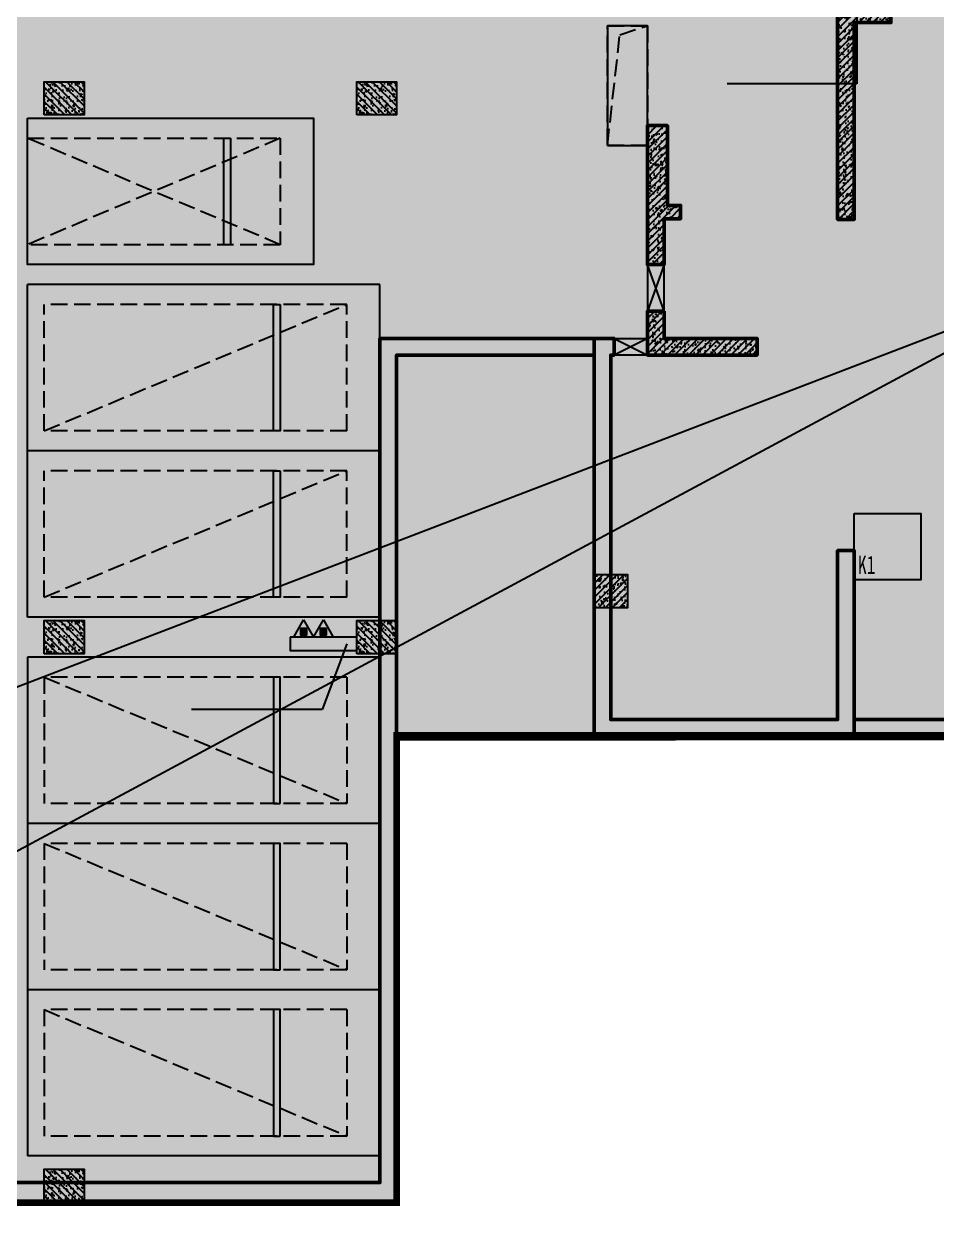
# Model space of a CAD drawing. Extents: x -1338203 to 1886333, y -530034 to 1031844.
# Drawn here: x 738606 to 752328, y 172998 to 191154 of the extents above; entities that cross this region are included whole.
import ezdxf

# ---------------------------------------------------------------- set-up
doc = ezdxf.new("R2010")
doc.units = 0
doc.header["$LTSCALE"] = 1000
doc.header["$MEASUREMENT"] = 0
doc.linetypes.add('A-001-平面B2$0$__DASH', pattern=[0.35, 0.25, -0.1])
doc.linetypes.add('DASH', pattern=[0.35, 0.25, -0.1])
for name, color, linetype in [('$0$0A-O-HOLE', 52, 'Continuous'), ('0A-P-PKNG-LINE', 9, 'Continuous'), ('A-001-人防参照B1$0$0A-P-PKNG-LINE', 9, 'Continuous'), ('A-001-车位参照B1$0$A-001-车位参照B1$0$0A-P-PKNG-CAR(B)', 21, 'Continuous'), ('p-a-regular', 5, 'Continuous'), ('S-06-墙柱B1_1$0$0S-CC-LINE', 52, 'Continuous'), ('S-06-墙柱B1_1$0$0S-CW-HATCH', 251, 'Continuous'), ('S-06-墙柱B1_1$0$0S-CW-HATCH-UP', 251, 'Continuous'), ('S-06-墙柱B1_1$0$0S-S-HOLE', 55, 'Continuous'), ('S001地下一墙柱$0$0S-CW-HATCH', 251, 'Continuous'), ('S001地下一墙柱$0$0S-CW-HATCH-UP', 251, 'Continuous'), ('S001地下一墙柱$0$S001地下一墙柱$0$0S-CC-LINE', 52, 'Continuous'), ('S001地下一墙柱$0$S001地下一墙柱$0$0S-CW-HATCH', 251, 'Continuous'), ('S001地下一墙柱$0$S001地下一墙柱$0$0S-CW-HATCH-UP', 251, 'Continuous'), ('可见线', 7, 'Continuous'), ('负一层消火栓$0$0P-ACC-FH', 7, 'Continuous'), ('负一层消火栓$0$0P-DIM-FH', 3, 'Continuous'), ('负一层消火栓$0$0P-EQUIP-FH', 7, 'Continuous')]:
    doc.layers.add(name, color=color, linetype=linetype)
doc.layers.add('AAD-A-PROOF', color=30, linetype='Continuous', plot=False)
doc.layers.add('负一层消火栓$0$AAD-A-MODIFY_20230609', color=201, linetype='Continuous', plot=False)
doc.layers.add('p-a-mini', color=7, linetype='Continuous', true_color=0x0050ff)
doc.layers.add('p-a-regular-narrow', color=7, linetype='Continuous', true_color=0x9600ff)
doc.layers.add('p-a-wall', color=7, linetype='Continuous', lineweight=50)
doc.layers.add('p-h-walkable', color=7, linetype='Continuous', lineweight=70, true_color=0xf0f0f0)
doc.styles.add('仿宋_GB2312', font='simfang.ttf', dxfattribs={"width": 0.7, "height": 4})
pattern_1 = [(45, (779626.5989360712, 182739.0744382141), (-53.03300858899106, 53.03300858899107), []), (49.99999999999999, (779626.5989360712, 182739.0744382141), (215.178054780226, -18.82564049477853), [22.5, -247.5]), (355, (779626.5989360712, 182739.0744382141), (-41.6254000839, 225.6576401100035), [18, -198]), (100.4514, (779644.5304400711, 182737.5056362141), (173.5528145142065, 206.8318626182861), [19.122057, -210.3426336]), (46.18420000000002, (779626.5989360712, 182799.0744382141), (320.1723145876933, -49.65570429870542), [33.74999999999979, -371.2499999999983]), (96.6356, (779653.2799595711, 182794.9364461142), (280.398811664611, 292.2353612701325), [28.6830864, -315.5139]), (351.1842, (779626.5989360712, 182799.0744382141), (280.3985835400882, 292.2355802775974), [27, -297]), (21, (779656.5989360712, 182784.0744382141), (179.0721156355385, -120.7856671996016), [22.5, -247.5]), (326.0000000000001, (779656.5989360712, 182784.0744382141), (72.99459957647451, 217.5450135140559), [18, -198]), (71.4514, (779671.5216059708, 182774.0089564141), (252.066788574447, 96.75914901298572), [19.122057, -210.3426336]), (37.50000000000001, (779626.5989360712, 182739.0744382141), (3.647956595187201, 99.86815614939344), [0, -195.6, 0, -201, 0, -198.75]), (7.499999999999999, (779626.5989360712, 182739.0744382141), (78.92086123264458, 118.3235135647081), [0, -114.6, 0, -191.1, 0, -75.75]), (327.5, (779559.6989360708, 182739.0744382141), (160.1467308517227, -6.766461520313927), [0, -75, 0, -234, 0, -310.5]), (317.5, (779529.6989360708, 182739.0744382141), (174.9558508027159, 30.03149469969532), [0, -97.5, 0, -155.4, 0, -220.5])]

# ---------------------------------------------------------------- blocks, each defined once
blk = doc.blocks.new('A$C2C814229')
at = {"layer": '$0$0A-O-HOLE', "linetype": 'DASH'}
blk.add_lwpolyline([(-18988.88334104174, -115759.4075769096), (-18388.7947728507, -115759.4075769096), (-18388.79477285955, -117559.4075778142), (-18988.88334105059, -117559.4075778142)], close=True, dxfattribs=at)
blk.add_lwpolyline([(-18988.88334105071, -117559.4075778142), (-18804.3956975406, -115895.0678188077), (-18388.7947728507, -115759.4075769096)], dxfattribs=at)
blk = doc.blocks.new('A-001-人防参照B1')
at = {"layer": 'A-001-人防参照B1$0$0A-P-PKNG-LINE', "ltscale": 0.002}
blk.add_lwpolyline([(-18988.88334152475, -117559.9992261822), (-18388.79477333464, -117559.9992261822), (-18388.79477333464, -115760.2475024969), (-18988.88334152475, -115760.2475024969)], close=True, dxfattribs=at)
blk = doc.blocks.new('负一层消火栓$0$$TwtSys$00000546')
h = blk.add_hatch()
h.set_pattern_fill('ANSI31', color=256, scale=200, style=0)
h.set_pattern_definition([(45, (-38543.80223862439, -6670.830405693208), (-17.67766952966369, 17.67766952966369), [])])
h.paths.add_polyline_path([(-64.92232553117356, 173.7449990885525), (64.922325531159, 173.7449990885525), (64.922325531159, 43.90034802621994), (-64.92232553117356, 43.90034802621994)])
for points in [[(0, 343.6163707387423), (-198.3870041439732, 0), (198.3870041439732, 0)], [(-64.92232553117356, 173.7449990885525), (64.922325531159, 173.7449990885525), (64.922325531159, 43.90034802621994), (-64.92232553117356, 43.90034802621994)]]:
    blk.add_lwpolyline(points, close=True)
blk = doc.blocks.new('负一层消火栓')
at = {"layer": '负一层消火栓$0$0P-ACC-FH'}
blk.add_lwpolyline([(-23758.63648584753, -124949.6882537204), (-23758.63648584753, -125149.6882537204), (-22759.0679232633, -125149.6882537204), (-22759.0679232633, -124949.6882537204)], close=True, dxfattribs=at)
at = {"layer": '负一层消火栓$0$0P-DIM-FH'}
for p, q in [((-15238.75398744992, -115010.0567178203), (-15238.75398744992, -116631.0641100972)), ((-15238.75398744992, -116631.0641100972), (-17188.61139487866, -116631.0641100972)), ((-22908.63728578237, -125049.689297656), (-23280.5, -126040.5)), ((-23280.5, -126040.5), (-25244.89770722552, -126040.5))]:
    blk.add_line(p, q, dxfattribs=at)
at = {"layer": '负一层消火栓$0$AAD-A-MODIFY_20230609', "color": 4}
blk.add_line((-30596.56330314139, -129632.636384926), (108873.5, -54708.5), dxfattribs=at)
at = {"layer": '负一层消火栓$0$0P-EQUIP-FH', "xscale": -0.75, "yscale": 0.75, "zscale": 0.75}
for p in [(-23557.42666929273, -124949.6893324898, 799.9981982381096), (-23259.8461630767, -124949.6893324898, 799.9981982381096)]:
    blk.add_blockref('负一层消火栓$0$$TwtSys$00000546', p, dxfattribs=at)
blk = doc.blocks.new('JSK')
at = {"layer": '可见线', "color": 1, "elevation": -83149.99999999997}
blk.add_lwpolyline([(193755.9306231029, -110980.2616781131), (194755.9306231029, -110980.2616781131), (194755.9306231029, -111980.2616781133), (193755.9306231029, -111980.2616781133)], close=True, dxfattribs=at)
at = {"layer": '可见线', "color": 1, "style": '仿宋_GB2312', "width": 0.7}
blk.add_text('K1', height=275.7352941176471, dxfattribs=at).set_placement((193811.8304819558, -111892.1574815136, -83149.99999999997))
blk = doc.blocks.new('A-001-车位参照B1$0$A-001-车位参照B1$0$A-001-车位参照B1$0$A$C43AE5A3B')
at = {"color": 241}
blk.add_lwpolyline([(2500.261740915012, 0.0005240378086455166), (2500.261740915244, 4300.000524037809), (300.2617409152444, 4300.000524037809), (300.2617409152444, 0.0005240378086455166)], close=True, dxfattribs=at)
at = {"color": 241, "linetype": 'DASH'}
for points in [[(2200.261740915012, 0.0005240378086455166), (2200.261741082417, 3800.000524037809), (600.2617410824168, 3800.00052410824), (600.2617409152444, 0.0005241082981228828), (2200.261740915012, 0.0005240378086455166)], [(600.2617410824168, 3800.00052410824), (2200.261740915012, 0.0005240378086455166)], [(2200.261740747606, 3800.00052410824), (600.2617409150116, 0.0005240378086455166)]]:
    blk.add_lwpolyline(points, dxfattribs=at)
at = {"color": 241}
blk.add_lwpolyline([(2200.261740912916, 3050.000524037809), (600.2617409129161, 3050.000524037809), (600.2617409129161, 2950.000524037809), (2200.261741045164, 2950.000523967319), (2200.261740912916, 3050.000524037809)], dxfattribs=at)
at = {"layer": 'p-a-mini', "ltscale": 0.002, "const_width": 1000}
blk.add_lwpolyline([(1400.261740915128, 0.0005240730242803693), (1400.261740893126, 3800.000524073024)], dxfattribs=at)

msp = doc.modelspace()

# ---------------------------------------------------------------- hatches: boundary and pattern name
at = {"layer": 'p-h-walkable', "ltscale": 0.002}
h = msp.add_hatch(color=256, dxfattribs=at)
h.dxf.hatch_style = 1
h.paths.add_polyline_path([(633826.5908178225, 244460.7376543055), (640276.5932923718, 244575.5873401568), (640576.5540180295, 234544.80947416), (645576.7108126595, 234544.6493361492), (645576.7108126595, 209278.8966956565), (732355.9416751381, 209029.0258948295), (732355.1125633384, 235229.8687088498), (738506.6819223701, 235229.8652034033), (738506.5666062294, 268838.9411503013), (732734.3323062784, 268838.9413720936), (732734.3323062486, 272898.8706458697), (711963.1336645945, 272898.8706457168), (711963.1336645945, 278984.6753079492), (717256.6569795511, 278984.6753079492), (717256.6570522129, 284048.9624172969), (733571.6165347041, 284135.5849949857), (733996.5989285051, 290449.0738081157), (739216.5989285051, 290449.0738081157), (739766.5989285051, 284299.0738081157), (754626.5989285051, 284299.0738081157), (755296.5989285051, 290449.0738081157), (760516.5989285051, 290449.0738081157), (760816.5989285051, 283049.0738081157), (760816.2648906796, 275879.169359134), (775122.5892256289, 275879.1693431339), (776006.5989407334, 274138.9186745681), (776006.5989407337, 259429.0739213719), (778716.5989288683, 259429.063764971), (778716.5989288683, 238849.0738090695), (783416.5989288702, 238849.0738090695), (783416.5989288685, 237229.0738090695), (782066.5989288702, 237229.0738090695), (782066.5989288702, 234429.0738090695), (779546.5989288702, 234429.0738090695), (779546.5989288702, 237129.0738090695), (773916.5989288702, 237129.0738090696), (773916.5989288702, 243229.0738090695), (764306.5990073751, 243225.5731579075), (764306.5990073751, 236639.0738090695), (760766.5989288702, 236639.0738090695), (760766.5989288702, 234429.0738090695), (758246.5989288702, 234429.0738090695), (758246.5989288702, 238649.0738090695), (762116.5989288702, 238649.0738090695), (762116.5989288702, 243225.5731579075), (748656.5990085038, 243225.5731579075), (748756.252588186, 207529.0744366532), (800106.600789729, 207528.9123510796), (800206.657022716, 201639.6838726582), (812908.2102705739, 202239.1146709666), (812576.5990139388, 180449.2745048305), (744205.9643943727, 180449.2745045281), (744205.9643944036, 173439.0125420691), (728556.707058662, 173439.0125420691), (728556.6052254769, 122289.0592672213), (746356.598910977, 122289.0592672508), (750916.598910972, 132325.5512731188), (842896.5996536515, 132325.5512731188), (843211.5996791564, 121345.5514220234), (839116.5997276991, 121345.5514219519), (839116.5997276991, 93449.07398564863), (864906.6052250131, 93449.07398564863), (864906.6052250131, 79693.9898205523), (875856.5989279593, 74929.07380731229), (875856.5989279452, 65749.07351111642), (834560.5608471896, 65749.07351112686), (839142.9262534721, 28436.27334799469), (869465.463924221, 32160.16828607622), (871163.4432802307, 18334.04165173351), (873704.3016265054, 18646.08313179656), (877328.858273854, 5540.165036899096), (761876.2378861913, -8638.510685495741), (761133.1992576577, 2082.295928631405), (764950.8888746436, 5291.511521571066), (763253.0762278957, 19116.28069333517), (799242.6912151261, 23536.14642257866), (793807.5716708864, 65749.0739199153), (750756.5996329631, 65749.07370531552), (751556.5996327433, 81645.58660624229), (636016.5959492928, 81645.58647086663), (636016.5959493337, 96345.59377776302), (629416.6022098563, 96345.59377778141), (629416.6021878656, 118203.1881933381), (622306.6052250131, 118203.1881933381), (622286.6021483443, 139083.1832152603), (644406.6021485114, 137003.1784262935), (644406.6021485114, 129968.1953596361), (656656.6052108863, 129968.1953596361), (656406.6052108444, 138083.1832197783), (712156.6062413811, 138083.1832197783), (711856.6052247859, 184449.0543066736), (581811.5967985517, 184349.0590953057), (581826.6080487785, 197199.0590953059), (585876.5967985517, 197449.0590953057), (585976.596798779, 209279.0492303696), (629226.5879949646, 209578.8807504751), (628926.7679812531, 236145.4266035641), (633826.5908178225, 236145.5890053951)])
at = {"layer": 'S-06-墙柱B1_1$0$0S-CW-HATCH'}
h = msp.add_hatch(color=256, dxfattribs=at)
h.dxf.hatch_style = 1
h.paths.add_polyline_path([(750836.5989360712, 191429.0744382141), (751636.5989360712, 191429.0744382141), (751636.5989360712, 191179.0744382141), (751086.5989360712, 191179.0744382141), (751086.5989360712, 188219.0744382141), (750836.5989360712, 188219.0744382141)])
h = msp.add_hatch(color=256, dxfattribs=at)
h.dxf.hatch_style = 1
h.paths.add_polyline_path([(748276.5966346255, 189379.0750700809), (748276.5920675532, 189629.0730977137), (747976.5989360712, 189629.0744382141), (747976.5989360712, 187539.0744381354), (748226.5989360712, 187539.0744381354), (748226.5989360712, 188229.0744382141), (748476.5989360712, 188229.0744382141), (748476.5989360712, 188429.0744382141), (748276.5966346255, 188429.0744382141)])
h = msp.add_hatch(color=256, dxfattribs=at)
h.dxf.hatch_style = 1
h.paths.add_polyline_path([(748226.5993921994, 186839.0744381394), (747976.5989360693, 186839.0744381446), (747976.5989360712, 186179.074438214), (749626.5989360712, 186179.074438214), (749626.5989360712, 186429.074438214), (748226.5989360712, 186429.074438214)])
h = msp.add_hatch(color=256, dxfattribs=at)
h.dxf.hatch_style = 1
h.paths.add_polyline_path([(751086.5989360712, 180449.0744382141), (751086.5989360712, 183239.0744382141), (750836.5989360712, 183239.0744382141), (750836.5989360712, 180699.0744382141), (747426.5989360712, 180699.0744382141), (747426.5989360712, 186179.074438214), (747476.5989360712, 186179.074438214), (747476.5989360712, 186429.074438214), (747176.5989360712, 186429.0744382141), (747176.5989360712, 180449.0744382141), (747426.5989360712, 180449.0744382141)])
h = msp.add_hatch(color=256, dxfattribs=at)
h.dxf.hatch_style = 1
h.paths.add_polyline_path([(755066.5989360712, 180449.0744382141), (751086.5989360712, 180449.0744382141), (751086.5989360712, 180699.0744382141), (754766.5989360712, 180699.0744382141), (754766.5989360712, 184839.0744382141), (755066.5989360712, 184839.0744382141)])
h = msp.add_hatch(color=256, dxfattribs=at)
h.dxf.hatch_style = 1
h.paths.add_polyline_path([(747176.5989360712, 182879.18385781), (747676.5989360712, 182879.18385781), (747676.5989360712, 182379.18385781), (747176.5989360712, 182379.18385781)])
at = {"layer": 'S-06-墙柱B1_1$0$0S-CW-HATCH-UP'}
h = msp.add_hatch(dxfattribs=at)
h.set_pattern_fill('钢筋混凝土', color=256, scale=30)
h.set_pattern_definition(pattern_1)
h.paths.add_polyline_path([(750836.5989360712, 191429.0744382141), (751636.5989360712, 191429.0744382141), (751636.5989360712, 191179.0744382141), (751086.5989360712, 191179.0744382141), (751086.5989360712, 188219.0744382141), (750836.5989360712, 188219.0744382141)])
h = msp.add_hatch(dxfattribs=at)
h.set_pattern_fill('钢筋混凝土', color=256, scale=30)
h.set_pattern_definition([(45, (779626.5989360712, 182739.0744382141), (-53.03300858899106, 53.03300858899107), []), (49.99999999999999, (779626.5989360712, 182739.0744382141), (215.178054780226, -18.82564049477853), [22.5, -247.5]), (355, (779626.5989360712, 182739.0744382141), (-41.6254000839, 225.6576401100035), [18, -198]), (100.4514, (779644.5304400711, 182737.5056362141), (173.5528145142065, 206.8318626182861), [19.122057, -210.3426336]), (46.18420000000002, (779626.5989360712, 182799.0744382141), (320.1723145876933, -49.65570429870542), [33.74999999999997, -371.2499999999998]), (96.6356, (779653.2799595711, 182794.9364461141), (280.398811664611, 292.2353612701325), [28.6830864, -315.5139]), (351.1842, (779626.5989360712, 182799.0744382141), (280.3985835400882, 292.2355802775974), [27, -297]), (21, (779656.5989360712, 182784.0744382141), (179.0721156355385, -120.7856671996016), [22.5, -247.5]), (326.0000000000001, (779656.5989360712, 182784.0744382141), (72.99459957647451, 217.5450135140559), [18, -198]), (71.4514, (779671.5216059713, 182774.0089564141), (252.066788574447, 96.75914901298572), [19.122057, -210.3426336]), (37.50000000000001, (779626.5989360712, 182739.0744382141), (3.647956595187201, 99.86815614939344), [0, -195.6, 0, -201, 0, -198.75]), (7.499999999999999, (779626.5989360712, 182739.0744382141), (78.92086123264458, 118.3235135647081), [0, -114.6, 0, -191.1, 0, -75.75]), (327.5, (779559.6989360712, 182739.0744382141), (160.1467308517227, -6.766461520313927), [0, -75, 0, -234, 0, -310.5]), (317.5, (779529.6989360712, 182739.0744382141), (174.9558508027159, 30.03149469969532), [0, -97.5, 0, -155.4, 0, -220.5])])
h.paths.add_polyline_path([(748276.5966346255, 189379.0750700809), (748276.5920675532, 189629.0730977137), (747976.5989360712, 189629.0744382141), (747976.5989360712, 187539.0744381354), (748226.5989360712, 187539.0744381354), (748226.5989360712, 188229.0744382141), (748476.5989360712, 188229.0744382141), (748476.5989360712, 188429.0744382141), (748276.5966346255, 188429.0744382141)])
h = msp.add_hatch(dxfattribs=at)
h.set_pattern_fill('钢筋混凝土', color=256, scale=30)
h.set_pattern_definition([(45, (779626.5989360712, 182739.0744382141), (-53.03300858899106, 53.03300858899107), []), (49.99999999999999, (779626.5989360712, 182739.0744382141), (215.178054780226, -18.82564049477853), [22.5, -247.5]), (355, (779626.5989360712, 182739.0744382141), (-41.6254000839, 225.6576401100035), [18, -198]), (100.4514, (779644.5304400711, 182737.5056362141), (173.5528145142065, 206.8318626182861), [19.122057, -210.3426336]), (46.18420000000002, (779626.5989360712, 182799.0744382141), (320.1723145876933, -49.65570429870542), [33.74999999999991, -371.2499999999993]), (96.6356, (779653.2799595711, 182794.9364461142), (280.398811664611, 292.2353612701325), [28.6830864, -315.5139]), (351.1842, (779626.5989360712, 182799.0744382141), (280.3985835400882, 292.2355802775974), [27, -297]), (21, (779656.5989360712, 182784.0744382141), (179.0721156355385, -120.7856671996016), [22.5, -247.5]), (326.0000000000001, (779656.5989360712, 182784.0744382141), (72.99459957647451, 217.5450135140559), [18, -198]), (71.4514, (779671.5216059708, 182774.0089564141), (252.066788574447, 96.75914901298572), [19.122057, -210.3426336]), (37.50000000000001, (779626.5989360712, 182739.0744382141), (3.647956595187201, 99.86815614939344), [0, -195.6, 0, -201, 0, -198.75]), (7.499999999999999, (779626.5989360712, 182739.0744382141), (78.92086123264458, 118.3235135647081), [0, -114.6, 0, -191.1, 0, -75.75]), (327.5, (779559.6989360708, 182739.0744382141), (160.1467308517227, -6.766461520313927), [0, -75, 0, -234, 0, -310.5]), (317.5, (779529.6989360708, 182739.0744382141), (174.9558508027159, 30.03149469969532), [0, -97.5, 0, -155.4, 0, -220.5])])
h.paths.add_polyline_path([(748226.5993921994, 186839.0744381394), (747976.5989360693, 186839.0744381446), (747976.5989360712, 186179.074438214), (749626.5989360712, 186179.074438214), (749626.5989360712, 186429.074438214), (748226.5989360712, 186429.074438214)])
h = msp.add_hatch(dxfattribs=at)
h.set_pattern_fill('钢筋混凝土', color=256, scale=30)
h.set_pattern_definition(pattern_1)
h.paths.add_polyline_path([(751086.5989360712, 180449.0744382141), (751086.5989360712, 183239.0744382141), (750836.5989360712, 183239.0744382141), (750836.5989360712, 180699.0744382141), (747426.5989360712, 180699.0744382141), (747426.5989360712, 186179.074438214), (747476.5989360712, 186179.074438214), (747476.5989360712, 186429.074438214), (747176.5989360712, 186429.0744382141), (747176.5989360712, 180449.0744382141), (747426.5989360712, 180449.0744382141)])
h = msp.add_hatch(dxfattribs=at)
h.set_pattern_fill('钢筋混凝土', color=256, scale=30)
h.set_pattern_definition([(45, (-164697.5623321705, 574717.217626176), (-53.03300858899106, 53.03300858899107), []), (49.99999999999999, (-164697.5623321705, 574717.217626176), (215.178054780226, -18.82564049477853), [22.5, -247.5]), (355, (-164697.5623321705, 574717.217626176), (-41.6254000839, 225.6576401100035), [18, -198]), (100.4514, (-164679.6308281706, 574715.6488241759), (173.5528145142065, 206.8318626182861), [19.122057, -210.3426336]), (46.18420000000002, (-164697.5623321705, 574777.217626176), (320.1723145876933, -49.65570429870542), [33.74999999999947, -371.2499999999957]), (96.6356, (-164670.8813086706, 574773.0796340759), (280.398811664611, 292.2353612701325), [28.6830864, -315.5139]), (351.1842, (-164697.5623321705, 574777.217626176), (280.3985835400882, 292.2355802775974), [27, -297]), (21, (-164667.5623321705, 574762.217626176), (179.0721156355385, -120.7856671996016), [22.5, -247.5]), (326.0000000000001, (-164667.5623321705, 574762.217626176), (72.99459957647451, 217.5450135140559), [18, -198]), (71.4514, (-164652.6396622704, 574752.1521443758), (252.066788574447, 96.75914901298572), [19.122057, -210.3426336]), (37.50000000000001, (-164697.5623321705, 574717.217626176), (3.647956595187201, 99.86815614939344), [0, -195.6, 0, -201, 0, -198.75]), (7.499999999999999, (-164697.5623321705, 574717.217626176), (78.92086123264458, 118.3235135647081), [0, -114.6, 0, -191.1, 0, -75.75]), (327.5, (-164764.4623321705, 574717.217626176), (160.1467308517227, -6.766461520313927), [0, -75, 0, -234, 0, -310.5]), (317.5, (-164794.4623321705, 574717.217626176), (174.9558508027159, 30.03149469969532), [0, -97.5, 0, -155.4, 0, -220.5])])
h.paths.add_polyline_path([(755066.5989360712, 180449.0744382141), (751086.5989360712, 180449.0744382141), (751086.5989360712, 180699.0744382141), (754766.5989360712, 180699.0744382141), (754766.5989360712, 184839.0744382141), (755066.5989360712, 184839.0744382141)])
h = msp.add_hatch(dxfattribs=at)
h.set_pattern_fill('钢筋混凝土', color=256, scale=30)
h.set_pattern_definition([(45, (779626.5989360712, 182739.0744382141), (-53.03300858899106, 53.03300858899107), []), (49.99999999999999, (779626.5989360712, 182739.0744382141), (215.178054780226, -18.82564049477853), [22.5, -247.5]), (355, (779626.5989360712, 182739.0744382141), (-41.6254000839, 225.6576401100035), [18, -198]), (100.4514, (779644.5304400711, 182737.5056362141), (173.5528145142065, 206.8318626182861), [19.122057, -210.3426336]), (46.18420000000002, (779626.5989360712, 182799.0744382141), (320.1723145876933, -49.65570429870542), [33.74999999999999, -371.2499999999999]), (96.6356, (779653.2799595712, 182794.9364461141), (280.398811664611, 292.2353612701325), [28.6830864, -315.5139]), (351.1842, (779626.5989360712, 182799.0744382141), (280.3985835400882, 292.2355802775974), [27, -297]), (21, (779656.5989360712, 182784.0744382141), (179.0721156355385, -120.7856671996016), [22.5, -247.5]), (326.0000000000001, (779656.5989360712, 182784.0744382141), (72.99459957647451, 217.5450135140559), [18, -198]), (71.4514, (779671.5216059712, 182774.0089564141), (252.066788574447, 96.75914901298572), [19.122057, -210.3426336]), (37.50000000000001, (779626.5989360712, 182739.0744382141), (3.647956595187201, 99.86815614939344), [0, -195.6, 0, -201, 0, -198.75]), (7.499999999999999, (779626.5989360712, 182739.0744382141), (78.92086123264458, 118.3235135647081), [0, -114.6, 0, -191.1, 0, -75.75]), (327.5, (779559.6989360711, 182739.0744382141), (160.1467308517227, -6.766461520313927), [0, -75, 0, -234, 0, -310.5]), (317.5, (779529.6989360711, 182739.0744382141), (174.9558508027159, 30.03149469969532), [0, -97.5, 0, -155.4, 0, -220.5])])
h.paths.add_polyline_path([(747176.5989360712, 182879.18385781), (747676.5989360712, 182879.18385781), (747676.5989360712, 182379.18385781), (747176.5989360712, 182379.18385781)])
at = {"layer": 'S001地下一墙柱$0$0S-CW-HATCH'}
h = msp.add_hatch(color=256, dxfattribs=at)
h.dxf.hatch_style = 1
h.paths.add_polyline_path([(744205.9643944036, 173439.0125420691), (728556.707058662, 173439.0125420691), (728556.7070586619, 173739.012542066), (743956.2202219702, 173739.0125420691), (743956.220221804, 186429.0745479495), (747176.5989360712, 186429.0745479495), (747176.6569804787, 186178.9118673412), (744205.9643943473, 186178.8605302101)])
at = {"layer": 'S001地下一墙柱$0$0S-CW-HATCH-UP'}
h = msp.add_hatch(dxfattribs=at)
h.set_pattern_fill('钢筋混凝土', color=256, scale=30, pattern_type=2)
h.set_pattern_definition([(45, (766365.3666062295, 306889.0737770413), (-106.0660171779821, 106.0660171779821), []), (49.99999999999999, (766365.3666062295, 306889.0737770413), (215.178054780226, -18.82564049477853), [22.5, -247.5]), (355, (766365.3666062295, 306889.0737770413), (-41.6254000839, 225.6576401100035), [18, -198]), (100.4514, (766383.2981102294, 306887.5049750413), (173.5528145142065, 206.8318626182861), [19.122057, -210.3426336]), (46.18420000000002, (766365.3666062295, 306949.0737770413), (320.1723145876933, -49.65570429870542), [33.74999999999999, -371.2499999999999]), (96.6356, (766392.0476297295, 306944.9357849414), (280.398811664611, 292.2353612701325), [28.6830864, -315.5139]), (351.1842, (766365.3666062295, 306949.0737770413), (280.3985835400882, 292.2355802775974), [27, -297]), (21, (766395.3666062295, 306934.0737770413), (179.0721156355385, -120.7856671996016), [22.5, -247.5]), (326.0000000000001, (766395.3666062295, 306934.0737770413), (72.99459957647451, 217.5450135140559), [18, -198]), (71.4514, (766410.2892761294, 306924.0082952413), (252.066788574447, 96.75914901298572), [19.122057, -210.3426336]), (37.50000000000001, (766365.3666062295, 306889.0737770413), (3.647956595187201, 99.86815614939344), [1.5, -195.6, 1.5, -201, 1.5, -198.75]), (7.499999999999999, (766365.3666062295, 306889.0737770413), (78.92086123264458, 118.3235135647081), [1.5, -114.6, 1.5, -191.1, 1.5, -75.75]), (327.5, (766298.4666062294, 306889.0737770413), (160.1467308517227, -6.766461520313927), [1.5, -75, 1.5, -234, 1.5, -310.5]), (317.5, (766268.4666062294, 306889.0737770413), (174.9558508027159, 30.03149469969532), [1.5, -97.5, 1.5, -155.4, 1.5, -220.5])])
h.paths.add_polyline_path([(744205.9643944036, 173439.0125420691), (728556.707058662, 173439.0125420691), (728556.7070586619, 173739.012542066), (743956.2202219702, 173739.0125420691), (743956.220221804, 186429.0745479495), (747176.5989360712, 186429.0745479495), (747176.6569804787, 186178.9118673412), (744205.9643943473, 186178.8605302101)])
at = {"layer": 'S001地下一墙柱$0$S001地下一墙柱$0$0S-CW-HATCH'}
h = msp.add_hatch(color=256, dxfattribs=at)
h.dxf.hatch_style = 1
h.paths.add_polyline_path([(738906.6301051392, 189789.2359442198), (738906.6301051392, 190289.2359442198), (739506.6301051392, 190289.2359442198), (739506.6301051392, 189789.2359442198)])
h = msp.add_hatch(color=256, dxfattribs=at)
h.dxf.hatch_style = 1
h.paths.add_polyline_path([(743606.162178868, 189789.2359442305), (743606.162178868, 190289.2359442305), (744206.162178868, 190289.2359442305), (744206.162178868, 189789.2359442305)])
h = msp.add_hatch(color=256, dxfattribs=at)
h.dxf.hatch_style = 1
h.paths.add_polyline_path([(738906.6301051392, 181689.2359442198), (738906.6301051392, 182189.2359442198), (739506.6301051392, 182189.2359442198), (739506.6301051392, 181689.2359442198)])
h = msp.add_hatch(color=256, dxfattribs=at)
h.dxf.hatch_style = 1
h.paths.add_polyline_path([(743606.162178868, 181689.2359442305), (743606.162178868, 182189.2359442305), (744206.162178868, 182189.2359442305), (744206.162178868, 181689.2359442305)])
h = msp.add_hatch(color=256, dxfattribs=at)
h.dxf.hatch_style = 1
h.paths.add_polyline_path([(738906.6238859328, 173439.012542066), (738906.6238859328, 173939.012542066), (739506.6238859328, 173939.012542066), (739506.6238859328, 173439.012542066)])
at = {"layer": 'S001地下一墙柱$0$S001地下一墙柱$0$0S-CW-HATCH-UP'}
h = msp.add_hatch(dxfattribs=at)
h.set_pattern_fill('钢筋混凝土', color=256, scale=30, angle=-90.00000000000001)
h.set_pattern_definition([(315, (724858.3446230362, 157478.5033417074), (53.03300858899107, 53.03300858899105), []), (320, (724858.3446230362, 157478.5033417074), (-18.82564049477857, -215.178054780226), [22.5, -247.5]), (265, (724858.3446230362, 157478.5033417074), (225.6576401100035, 41.62540008389996), [18, -198]), (10.45139999999999, (724856.7758210371, 157460.5718377074), (206.831862618286, -173.5528145142065), [19.122057, -210.3426336]), (316.1842, (724918.3446230362, 157478.5033417074), (-49.65570429870548, -320.1723145876933), [33.74999999999982, -371.2499999999986]), (6.635599999999986, (724914.2066309373, 157451.8223182074), (292.2353612701324, -280.3988116646111), [28.68308639999814, -315.5138999999702]), (261.1841999999999, (724918.3446230362, 157478.5033417074), (292.2355802775973, -280.3985835400882), [26.99999999999814, -296.9999999999703]), (291, (724903.3446230362, 157448.5033417074), (-120.7856671996017, -179.0721156355385), [22.5, -247.5]), (236, (724903.3446230362, 157448.5033417074), (217.5450135140559, -72.99459957647456), [18, -198]), (341.4514, (724893.2791412375, 157433.5806718077), (96.75914901298567, -252.066788574447), [19.122057, -210.3426336]), (307.5, (724858.3446230362, 157478.5033417074), (99.86815614939344, -3.647956595187219), [0, -195.5999999999951, 0, -200.9999999999951, 0, -198.7499999999951]), (277.5, (724858.3446230362, 157478.5033417074), (118.3235135647081, -78.92086123264461), [0, -114.6, 0, -191.1, 0, -75.74999999999999]), (237.5, (724858.3446230362, 157545.4033417077), (-6.766461520313956, -160.1467308517227), [0, -75, 0, -234, 0, -310.5]), (227.5, (724858.3446230362, 157575.4033417077), (30.03149469969529, -174.9558508027159), [0, -97.5, 0, -155.4, 0, -220.5])])
h.paths.add_polyline_path([(738906.6301051392, 189789.2359442198), (738906.6301051392, 190289.2359442198), (739506.6301051392, 190289.2359442198), (739506.6301051392, 189789.2359442198)])
h = msp.add_hatch(dxfattribs=at)
h.set_pattern_fill('钢筋混凝土', color=256, scale=30, angle=-90.00000000000001)
h.set_pattern_definition([(315, (729557.8766967631, 157478.5033417181), (53.03300858899107, 53.03300858899105), []), (320, (729557.8766967631, 157478.5033417181), (-18.82564049477857, -215.178054780226), [22.5, -247.5]), (265, (729557.8766967631, 157478.5033417181), (225.6576401100035, 41.62540008389996), [18, -198]), (10.45139999999999, (729556.307894764, 157460.5718377181), (206.831862618286, -173.5528145142065), [19.122057, -210.3426336]), (316.1842, (729617.8766967631, 157478.5033417181), (-49.65570429870548, -320.1723145876933), [33.74999999999982, -371.2499999999986]), (6.635599999999986, (729613.7387046642, 157451.8223182182), (292.2353612701324, -280.3988116646111), [28.68308639999813, -315.5138999999701]), (261.1841999999999, (729617.8766967631, 157478.5033417181), (292.2355802775973, -280.3985835400882), [26.99999999999813, -296.9999999999702]), (291, (729602.8766967631, 157448.5033417181), (-120.7856671996017, -179.0721156355385), [22.5, -247.5]), (236, (729602.8766967631, 157448.5033417181), (217.5450135140559, -72.99459957647456), [18, -198]), (341.4514, (729592.8112149625, 157433.5806718184), (96.75914901298567, -252.066788574447), [19.122057, -210.3426336]), (307.5, (729557.8766967631, 157478.5033417181), (99.86815614939344, -3.647956595187219), [0, -195.599999999995, 0, -200.999999999995, 0, -198.749999999995]), (277.5, (729557.8766967631, 157478.5033417181), (118.3235135647081, -78.92086123264461), [0, -114.6, 0, -191.1, 0, -75.74999999999999]), (237.5, (729557.8766967631, 157545.4033417185), (-6.766461520313956, -160.1467308517227), [0, -75, 0, -234, 0, -310.5]), (227.5, (729557.8766967631, 157575.4033417185), (30.03149469969529, -174.9558508027159), [0, -97.5, 0, -155.4, 0, -220.5])])
h.paths.add_polyline_path([(743606.162178868, 189789.2359442305), (743606.162178868, 190289.2359442305), (744206.162178868, 190289.2359442305), (744206.162178868, 189789.2359442305)])
h = msp.add_hatch(dxfattribs=at)
h.set_pattern_fill('钢筋混凝土', color=256, scale=30, angle=-90.00000000000001)
h.set_pattern_definition([(315, (724858.3446230362, 149378.5033417074), (53.03300858899107, 53.03300858899105), []), (320, (724858.3446230362, 149378.5033417074), (-18.82564049477857, -215.178054780226), [22.5, -247.5]), (265, (724858.3446230362, 149378.5033417074), (225.6576401100035, 41.62540008389996), [18, -198]), (10.45139999999999, (724856.7758210371, 149360.5718377074), (206.831862618286, -173.5528145142065), [19.122057, -210.3426336]), (316.1842, (724918.3446230362, 149378.5033417074), (-49.65570429870548, -320.1723145876933), [33.74999999999982, -371.2499999999986]), (6.635599999999986, (724914.2066309373, 149351.8223182074), (292.2353612701324, -280.3988116646111), [28.68308639999814, -315.5138999999702]), (261.1841999999999, (724918.3446230362, 149378.5033417074), (292.2355802775973, -280.3985835400882), [26.99999999999815, -296.9999999999703]), (291, (724903.3446230362, 149348.5033417074), (-120.7856671996017, -179.0721156355385), [22.5, -247.5]), (236, (724903.3446230362, 149348.5033417074), (217.5450135140559, -72.99459957647456), [18, -198]), (341.4514, (724893.2791412375, 149333.5806718077), (96.75914901298567, -252.066788574447), [19.122057, -210.3426336]), (307.5, (724858.3446230362, 149378.5033417074), (99.86815614939344, -3.647956595187219), [0, -195.5999999999951, 0, -200.9999999999951, 0, -198.7499999999951]), (277.5, (724858.3446230362, 149378.5033417074), (118.3235135647081, -78.92086123264461), [0, -114.6, 0, -191.1, 0, -75.74999999999999]), (237.5, (724858.3446230362, 149445.4033417077), (-6.766461520313956, -160.1467308517227), [0, -75, 0, -234, 0, -310.5]), (227.5, (724858.3446230362, 149475.4033417077), (30.03149469969529, -174.9558508027159), [0, -97.5, 0, -155.4, 0, -220.5])])
h.paths.add_polyline_path([(738906.6301051392, 181689.2359442198), (738906.6301051392, 182189.2359442198), (739506.6301051392, 182189.2359442198), (739506.6301051392, 181689.2359442198)])
h = msp.add_hatch(dxfattribs=at)
h.set_pattern_fill('钢筋混凝土', color=256, scale=30, angle=-90.00000000000001)
h.set_pattern_definition([(315, (729557.8766967631, 149378.5033417181), (53.03300858899107, 53.03300858899105), []), (320, (729557.8766967631, 149378.5033417181), (-18.82564049477857, -215.178054780226), [22.5, -247.5]), (265, (729557.8766967631, 149378.5033417181), (225.6576401100035, 41.62540008389996), [18, -198]), (10.45139999999999, (729556.307894764, 149360.5718377181), (206.831862618286, -173.5528145142065), [19.122057, -210.3426336]), (316.1842, (729617.8766967631, 149378.5033417181), (-49.65570429870548, -320.1723145876933), [33.74999999999982, -371.2499999999986]), (6.635599999999986, (729613.7387046642, 149351.8223182182), (292.2353612701324, -280.3988116646111), [28.68308639999814, -315.5138999999701]), (261.1841999999999, (729617.8766967631, 149378.5033417181), (292.2355802775973, -280.3985835400882), [26.99999999999814, -296.9999999999702]), (291, (729602.8766967631, 149348.5033417181), (-120.7856671996017, -179.0721156355385), [22.5, -247.5]), (236, (729602.8766967631, 149348.5033417181), (217.5450135140559, -72.99459957647456), [18, -198]), (341.4514, (729592.8112149625, 149333.5806718184), (96.75914901298567, -252.066788574447), [19.122057, -210.3426336]), (307.5, (729557.8766967631, 149378.5033417181), (99.86815614939344, -3.647956595187219), [0, -195.599999999995, 0, -200.9999999999951, 0, -198.7499999999951]), (277.5, (729557.8766967631, 149378.5033417181), (118.3235135647081, -78.92086123264461), [0, -114.6, 0, -191.1, 0, -75.74999999999999]), (237.5, (729557.8766967631, 149445.4033417185), (-6.766461520313956, -160.1467308517227), [0, -75, 0, -234, 0, -310.5]), (227.5, (729557.8766967631, 149475.4033417185), (30.03149469969529, -174.9558508027159), [0, -97.5, 0, -155.4, 0, -220.5])])
h.paths.add_polyline_path([(743606.162178868, 181689.2359442305), (743606.162178868, 182189.2359442305), (744206.162178868, 182189.2359442305), (744206.162178868, 181689.2359442305)])
h = msp.add_hatch(dxfattribs=at)
h.set_pattern_fill('钢筋混凝土', color=256, scale=30, angle=-90.00000000000001)
h.set_pattern_definition([(315, (724858.3508404377, 141128.2799395535), (53.03300858899107, 53.03300858899105), []), (320, (724858.3508404377, 141128.2799395535), (-18.82564049477857, -215.178054780226), [22.5, -247.5]), (265, (724858.3508404377, 141128.2799395535), (225.6576401100035, 41.62540008389996), [18, -198]), (10.45139999999999, (724856.7820384367, 141110.3484355535), (206.831862618286, -173.5528145142065), [19.122057, -210.3426336]), (316.1842, (724918.3508404377, 141128.2799395535), (-49.65570429870548, -320.1723145876933), [33.74999999999982, -371.2499999999986]), (6.635599999999986, (724914.2128483369, 141101.5989160536), (292.2353612701324, -280.3988116646111), [28.68308639999815, -315.5138999999704]), (261.1841999999999, (724918.3508404377, 141128.2799395535), (292.2355802775973, -280.3985835400882), [26.99999999999815, -296.9999999999704]), (291, (724903.3508404377, 141098.2799395535), (-120.7856671996017, -179.0721156355385), [22.5, -247.5]), (236, (724903.3508404377, 141098.2799395535), (217.5450135140559, -72.99459957647456), [18, -198]), (341.4514, (724893.2853586371, 141083.3572696536), (96.75914901298567, -252.066788574447), [19.122057, -210.3426336]), (307.5, (724858.3508404377, 141128.2799395535), (99.86815614939344, -3.647956595187219), [0, -195.5999999999952, 0, -200.9999999999952, 0, -198.7499999999952]), (277.5, (724858.3508404377, 141128.2799395535), (118.3235135647081, -78.92086123264461), [0, -114.6, 0, -191.1, 0, -75.74999999999999]), (237.5, (724858.3508404377, 141195.1799395537), (-6.766461520313956, -160.1467308517227), [0, -75, 0, -234, 0, -310.5]), (227.5, (724858.3508404377, 141225.1799395537), (30.03149469969529, -174.9558508027159), [0, -97.5, 0, -155.4, 0, -220.5])])
h.paths.add_polyline_path([(738906.6238859328, 173439.012542066), (738906.6238859328, 173939.012542066), (739506.6238859328, 173939.012542066), (739506.6238859328, 173439.012542066)])

# ---------------------------------------------------------------- linework, layer by layer
for p, q in [((743956.1656050198, 187238.6470072367), (738656.1656050518, 187238.6470133073)), ((738656.1656054069, 184738.647013344), (738656.1656050518, 187238.6470133073)), ((743956.1656054346, 184738.6470067965), (743956.1656050198, 187238.6470072367)), ((743956.1656054346, 184738.6470067965), (738656.1656054069, 184738.647013344)), ((743956.2844418971, 184738.6470100612), (738656.2844419291, 184738.6470161318)), ((738656.2844422841, 182238.6470161684), (738656.2844419291, 184738.6470161318)), ((743956.2844423119, 182238.647009621), (743956.2844418971, 184738.6470100612)), ((743956.2844423119, 182238.647009621), (738656.2844422841, 182238.6470161684)), ((743956.2844423116, 181638.9522934068), (738656.2844422839, 181638.9522868593)), ((738656.2844422839, 181638.9522868593), (738656.2844419288, 179138.9522868959)), ((743956.2844423116, 181638.9522934068), (743956.2844418968, 179138.9522929665)), ((743956.1656054343, 179138.9522962312), (738656.1656054066, 179138.9522896838)), ((738656.1656054066, 179138.9522896838), (738656.1656050516, 176638.9522897204)), ((743956.2844418968, 179138.9522929665), (738656.2844419288, 179138.9522868959)), ((743956.1656054343, 179138.9522962312), (743956.1656050195, 176638.952295791)), ((743956.046768557, 176638.9522990556), (738656.0467685293, 176638.9522925082)), ((738656.0467685293, 176638.9522925082), (738656.0467681743, 174138.9522925447)), ((743956.1656050195, 176638.952295791), (738656.1656050516, 176638.9522897204)), ((743956.046768557, 176638.9522990556), (743956.0467681423, 174138.9522986154)), ((743956.0467681423, 174138.9522986154), (738656.0467681743, 174138.9522925447))]:
    msp.add_line(p, q)
at = {"linetype": 'A-001-平面B2$0$__DASH'}
for p, q in [((738906.1656053773, 185038.6470136351), (738906.1656051098, 186938.6470133975)), ((743456.1656050646, 186938.6470141464), (738906.1656051098, 186938.6470133975)), ((743456.1656053917, 185038.647014384), (743456.1656050646, 186938.6470141464)), ((743456.1656053917, 185038.647014384), (738906.1656053773, 185038.6470136351)), ((738906.2844422546, 182538.6470164595), (738906.284441987, 184438.6470162219)), ((743456.2844419419, 184438.6470169708), (738906.284441987, 184438.6470162219)), ((743456.284442269, 182538.6470172084), (743456.2844419419, 184438.6470169708)), ((743456.284442269, 182538.6470172084), (738906.2844422546, 182538.6470164595)), ((738906.2844422543, 181338.9522865682), (738906.2844419868, 179438.9522868058)), ((743456.2844422688, 181338.9522858193), (738906.2844422543, 181338.9522865682)), ((743456.2844422688, 181338.9522858193), (743456.2844419417, 179438.9522860569)), ((743456.2844419417, 179438.9522860569), (738906.2844419868, 179438.9522868058)), ((738906.165605377, 178838.9522893927), (738906.1656051095, 176938.9522896303)), ((743456.1656053915, 178838.9522886438), (738906.165605377, 178838.9522893927)), ((743456.1656053915, 178838.9522886438), (743456.1656050644, 176938.9522888814)), ((743456.1656050644, 176938.9522888814), (738906.1656051095, 176938.9522896303)), ((738906.0467684998, 176338.952292217), (738906.0467682322, 174438.9522924547)), ((743456.0467685142, 176338.9522914681), (738906.0467684998, 176338.952292217)), ((743456.0467685142, 176338.9522914681), (743456.0467681871, 174438.9522917057)), ((743456.0467681871, 174438.9522917057), (738906.0467682322, 174438.9522924547))]:
    msp.add_line(p, q, dxfattribs=at)
for points in [[(738906.1656053773, 185038.6470136351), (743456.1656050646, 186938.6470141464)], [(738906.2844422546, 182538.6470164595), (743456.2844419419, 184438.6470169708)], [(738906.2844422543, 181338.9522865682), (743456.2844419417, 179438.9522860569)], [(738906.165605377, 178838.9522893927), (743456.1656050644, 176938.9522888814)], [(738906.0467684998, 176338.952292217), (743456.0467681871, 174438.9522917057)]]:
    msp.add_lwpolyline(points, dxfattribs=at)
for points in [[(742456.1656050674, 186938.6470138612), (742456.1656053945, 185038.6470140989), (742356.1656054007, 185038.6470142134), (742356.1656050736, 186938.6470139758)], [(742456.2844419447, 184438.6470166857), (742456.2844422718, 182538.6470169233), (742356.284442278, 182538.6470170379), (742356.2844419508, 184438.6470168002)], [(742456.2844419444, 179438.952286342), (742456.2844422716, 181338.9522861044), (742356.2844422777, 181338.9522859899), (742356.2844419506, 179438.9522862275)], [(742456.1656050672, 176938.9522891665), (742456.1656053943, 178838.9522889289), (742356.1656054005, 178838.9522888144), (742356.1656050733, 176938.952289052)], [(742456.0467681899, 174438.9522919909), (742456.046768517, 176338.9522917532), (742356.0467685232, 176338.9522916387), (742356.046768196, 174438.9522918763)]]:
    msp.add_lwpolyline(points, close=True)
at = {"layer": 'AAD-A-PROOF', "color": 241, "ltscale": 0.002}
msp.add_line((733583.1026286051, 179308.2547333982), (916777.6829980771, 249530.2452641639), dxfattribs=at)
at = {"layer": 'p-a-regular', "ltscale": 0.002, "const_width": 999.9999999999999}
for points in [[(743456.2844421054, 183488.6470170896), (738906.2844421208, 183488.6470163406)], [(743456.2844421052, 180388.9522859381), (738906.2844421206, 180388.9522866871)]]:
    msp.add_lwpolyline(points, dxfattribs=at)
at = {"layer": 'p-a-regular-narrow', "ltscale": 0.002, "const_width": 999.9999999999999}
for points in [[(743456.1656052282, 185988.6470142652), (738906.1656052435, 185988.6470135161)], [(743456.1656052279, 177888.9522887626), (738906.1656052433, 177888.9522895116)], [(743456.0467683506, 175388.9522915869), (738906.046768366, 175388.9522923359)]]:
    msp.add_lwpolyline(points, dxfattribs=at)
at = {"layer": 'p-a-wall'}
msp.add_line((749626.5989360712, 186379.074438214), (749626.5989360712, 186179.074438214), dxfattribs=at)
at = {"layer": 'p-a-wall', "flags": 128}
for points in [[(750836.5989360712, 191429.0744382141), (751636.5989360712, 191429.0744382141), (751636.5989360712, 191179.0744382141), (751086.5989360712, 191179.0744382141), (751086.5989360712, 188219.0744382141), (750836.5989360712, 188219.0744382141)], [(748226.5993921994, 186839.0744381394), (747976.5989360693, 186839.0744381446), (747976.5989360712, 186179.074438214), (749626.5989360712, 186179.074438214), (749626.5989360712, 186429.074438214), (748226.5989360712, 186429.074438214)], [(751086.5989360712, 180449.0744382141), (751086.5989360712, 183239.0744382141), (750836.5989360712, 183239.0744382141), (750836.5989360712, 180699.0744382141), (747426.5989360712, 180699.0744382141), (747426.5989360712, 186179.074438214), (747476.5989360712, 186179.074438214), (747476.5989360712, 186429.074438214), (747176.5989360712, 186429.074438214), (747176.5989360712, 186429.0744382141), (747176.5989360712, 180449.0744382141), (747426.5989360712, 180449.0744382141)], [(755066.5989360712, 180449.0744382141), (751086.5989360712, 180449.0744382141), (751086.5989360712, 180699.0744382141), (754766.5989360712, 180699.0744382141), (754766.5989360712, 184839.0744382141), (755066.5989360712, 184839.0744382141)]]:
    msp.add_lwpolyline(points, close=True, dxfattribs=at)
msp.add_lwpolyline([(748276.5966346255, 189379.0750700809), (748276.5920675532, 189629.0730977137), (747976.5989360712, 189629.0744382141), (747976.5989360712, 187539.0744381354), (748226.5989360712, 187539.0744381354), (748226.5989360712, 188229.0744382141), (748476.5989360712, 188229.0744382141), (748476.5989360712, 188429.0744382141), (748276.5966346255, 188429.0744382141), (748276.5966346255, 189379.0750700809)], dxfattribs=at)
at = {"layer": 'p-a-wall', "elevation": -1.498847268521786e-09, "flags": 128}
msp.add_lwpolyline([(744205.9643944036, 173439.0125420691), (728556.707058662, 173439.0125420691), (728556.7070586619, 173739.012542066), (743956.2202219702, 173739.0125420691), (743956.220221804, 186429.0745479495), (747176.5989360712, 186429.0745479495), (747176.6569804787, 186178.9118673412), (744205.9643943473, 186178.8605302101)], close=True, dxfattribs=at)
at = {"layer": 'p-h-walkable', "ltscale": 0.002, "const_width": 100}
msp.add_lwpolyline([(812576.5990139388, 180449.2745048305), (744205.9643943727, 180449.2745045281), (744205.9643944036, 173439.0125420691), (728556.707058662, 173439.0125420691), (728556.6052254769, 122289.0592672213)], dxfattribs=at)
at = {"layer": 'S-06-墙柱B1_1$0$0S-CC-LINE'}
msp.add_lwpolyline([(747176.5989360712, 182879.18385781), (747676.5989360712, 182879.18385781), (747676.5989360712, 182379.18385781), (747176.5989360712, 182379.18385781)], close=True, dxfattribs=at)
at = {"layer": 'S-06-墙柱B1_1$0$0S-S-HOLE'}
for points in [[(747976.5989360712, 186839.0744381394), (748226.5993921994, 186839.0744381394), (748226.5993921994, 187539.0744381354), (747976.5989360712, 187539.0744381354)], [(747476.5989360712, 186429.074438214), (747976.5989058069, 186429.074438214), (747976.5989058069, 186179.0744375785), (747476.5989360712, 186179.0744375785)]]:
    msp.add_lwpolyline(points, close=True, dxfattribs=at)
for points in [[(748226.5989360712, 187539.0744381354), (747976.5989360693, 186839.0744381394)], [(748226.5989360712, 186839.0744381394), (747976.5989360712, 187539.0744381354)], [(747976.5989360712, 186429.074438214), (747476.5989360712, 186179.0744375785)], [(747476.5989360712, 186429.074438214), (747976.5989058069, 186179.0744375785)]]:
    msp.add_lwpolyline(points, dxfattribs=at)
at = {"layer": 'S001地下一墙柱$0$S001地下一墙柱$0$0S-CC-LINE'}
for points in [[(738906.6301051392, 189789.2359442198), (738906.6301051392, 190289.2359442198), (739506.6301051392, 190289.2359442198), (739506.6301051392, 189789.2359442198)], [(743606.162178868, 189789.2359442305), (743606.162178868, 190289.2359442305), (744206.162178868, 190289.2359442305), (744206.162178868, 189789.2359442305)], [(738906.6301051392, 181689.2359442198), (738906.6301051392, 182189.2359442198), (739506.6301051392, 182189.2359442198), (739506.6301051392, 181689.2359442198)], [(743606.162178868, 181689.2359442305), (743606.162178868, 182189.2359442305), (744206.162178868, 182189.2359442305), (744206.162178868, 181689.2359442305)], [(738906.6238859328, 173439.012542066), (738906.6238859328, 173939.012542066), (739506.6238859328, 173939.012542066), (739506.6238859328, 173439.012542066)]]:
    msp.add_lwpolyline(points, close=True, dxfattribs=at)

# ---------------------------------------------------------------- block references
at = {"ltscale": 0.002}
msp.add_blockref('负一层消火栓', (766365.3666062295, 306889.0733680874), dxfattribs=at)
msp.add_blockref('A-001-人防参照B1', (766365.3667116809, 306889.0733656883))
at = {"layer": '0A-P-PKNG-LINE', "ltscale": 0.002}
msp.add_blockref('A$C2C814229', (766365.366712099, 306889.0733680874), dxfattribs=at)
at = {"layer": '0A-P-PKNG-LINE'}
msp.add_blockref('JSK', (557330.6694785724, 294779.3607374967, 83149.99999999997), dxfattribs=at)
at = {"layer": 'A-001-车位参照B1$0$A-001-车位参照B1$0$0A-P-PKNG-CAR(B)', "xscale": -1, "rotation": 270}
msp.add_blockref('A-001-车位参照B1$0$A-001-车位参照B1$0$A-001-车位参照B1$0$A$C43AE5A3B', (738656.2689275349, 187238.464136818), dxfattribs=at)

doc.saveas('drawing.dxf')
